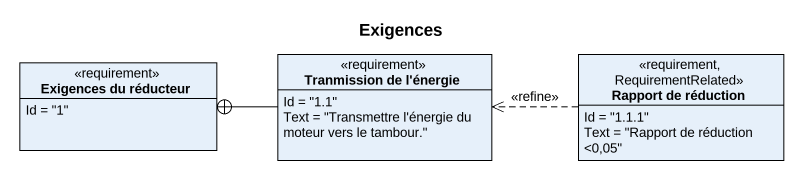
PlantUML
@startuml
title Exigences
hide circle
hide empty members
class "Exigences du réducteur" as Exigences_du_réducteur <<requirement>> {
  Id = "1"
}
class "Tranmission de l'énergie" as Tranmission_de_l_énergie <<requirement>> {
  Id = "1.1"
  Text = "Transmettre l'énergie du moteur vers le tambour."
}
class "Rapport de réduction" as Rapport_de_réduction <<requirement, RequirementRelated>> {
  Id = "1.1.1"
  Text = "Rapport de réduction <0,05"
}
Tranmission_de_l_énergie -left-+ Exigences_du_réducteur
Rapport_de_réduction .left.> Tranmission_de_l_énergie : <<refine>>
@enduml
